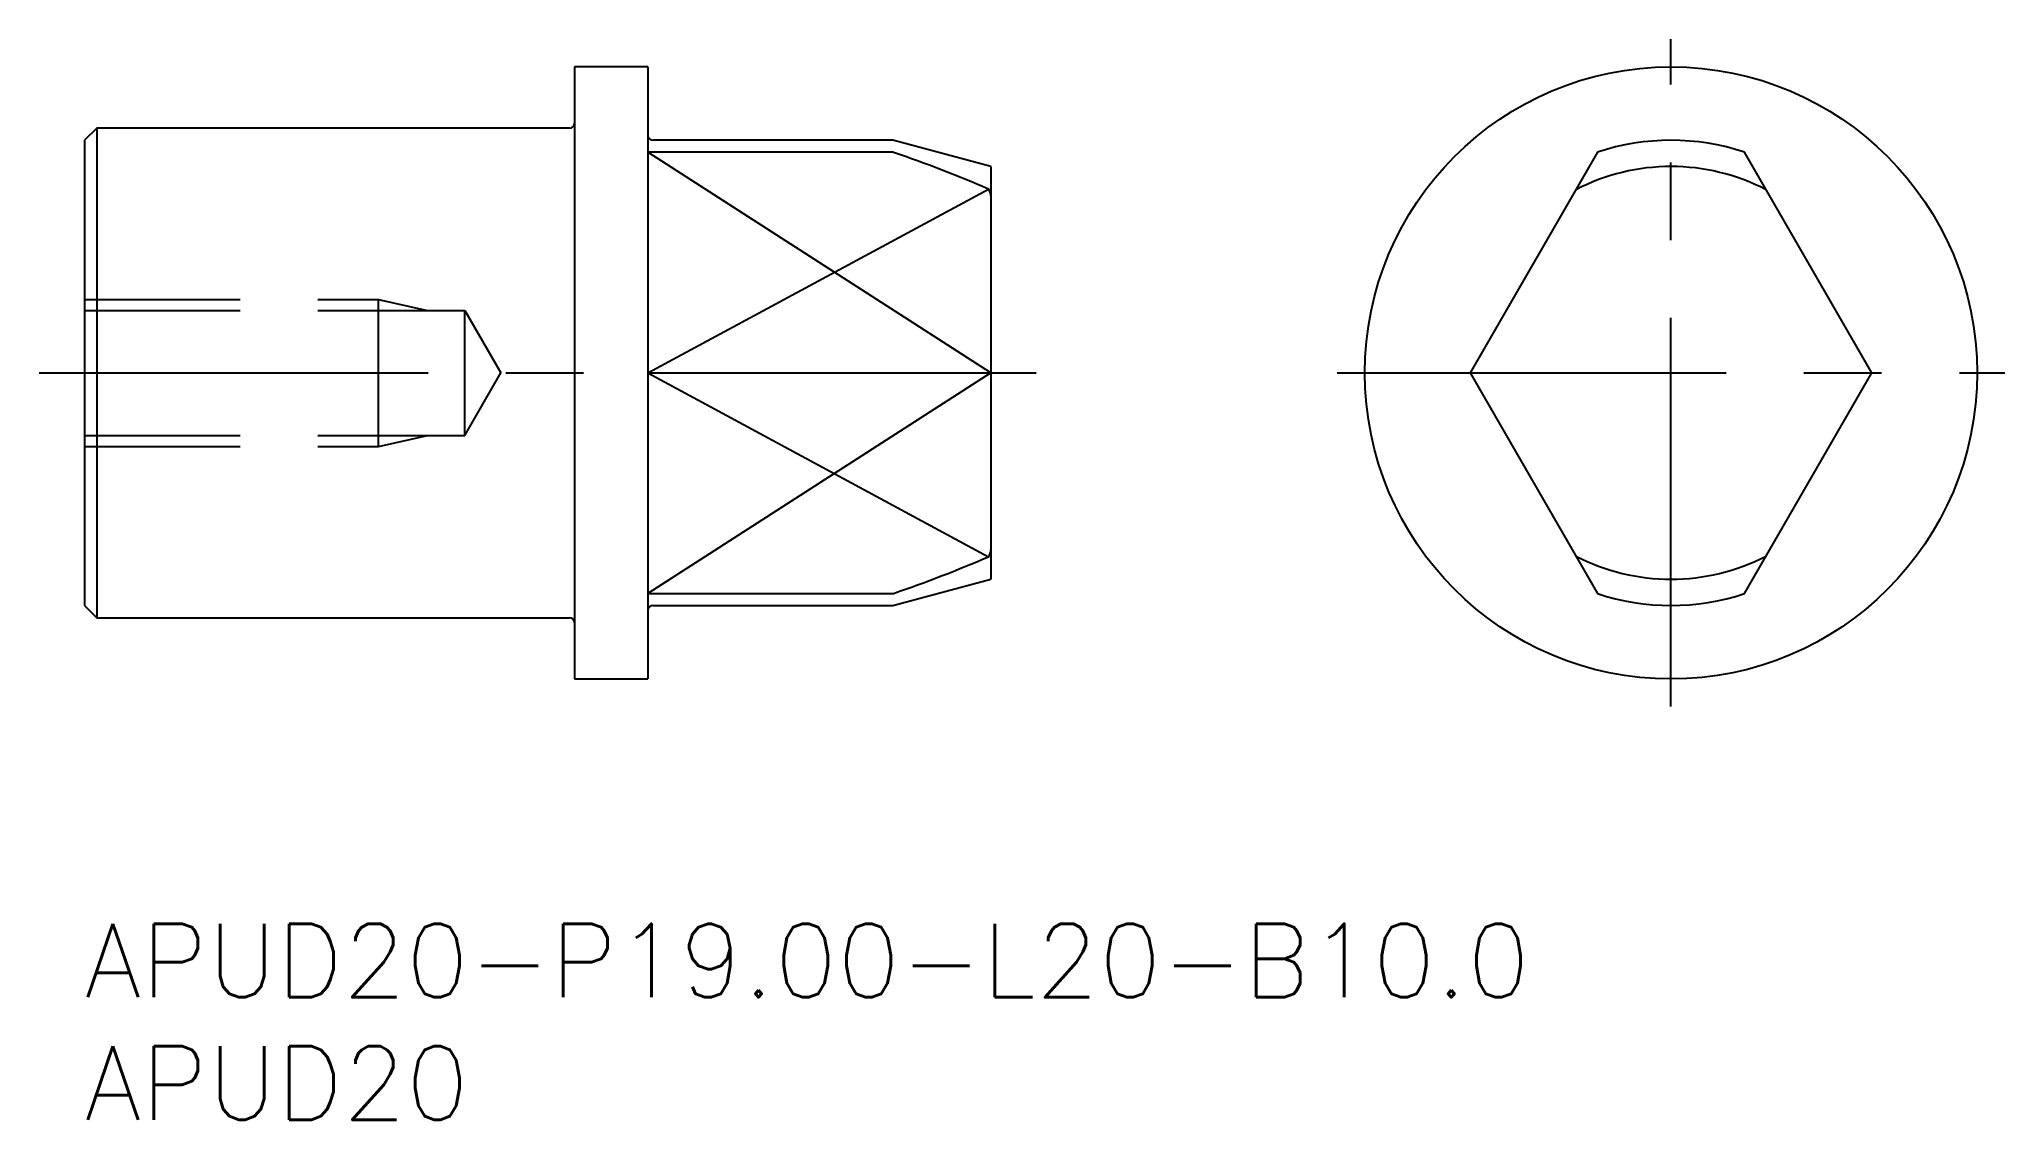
# Model space of a CAD drawing. Extents: x -1.9 to 78.4, y -8 to 36.1.
import ezdxf

# ---------------------------------------------------------------- set-up
doc = ezdxf.new("R2010")
doc.units = 0
doc.header["$LTSCALE"] = 0.5
doc.linetypes.add('CENTER', pattern=[50.8, 31.75, -6.35, 6.35, -6.35])
doc.linetypes.add('DASHED', pattern=[19.05, 12.7, -6.35])
for name, color, linetype in [('MSM_CENTER', 1, 'CENTER'), ('MSM_CONTINUOUS', 7, 'CONTINUOUS'), ('MSM_DASHED', 4, 'DASHED'), ('MSM_NARROW', 5, 'CONTINUOUS'), ('MSM_PART_NUMBER', 7, 'CONTINUOUS')]:
    doc.layers.add(name, color=color, linetype=linetype)
doc.styles.get("Standard").update_dxf_attribs({"font": 'txt.shx', "height": 1.5, "bigfont": 'bigfont.shx'})

# ---------------------------------------------------------------- blocks, each defined once
blk = doc.blocks.new('*U22')
at = {"layer": 'MSM_PART_NUMBER'}
blk.add_text('APUD20-P19.00-L20-B10.0', height=3, dxfattribs=at).set_placement((0, -3))
blk = doc.blocks.new('*U23')
at = {"layer": 'MSM_PART_NUMBER'}
blk.add_text('APUD20', height=3, dxfattribs=at).set_placement((0, -8))

msp = doc.modelspace()

# ---------------------------------------------------------------- linework, layer by layer
at = {"layer": 'MSM_CENTER'}
for p, q in [((64.771, 8.875), (64.771, 36.125)), ((-1.85, 22.5), (38.85, 22.5)), ((51.146, 22.5), (78.396, 22.5))]:
    msp.add_line(p, q, dxfattribs=at)
at = {"layer": 'MSM_CONTINUOUS'}
for p, q in [((20, 35), (20, 10)), ((23, 35), (20, 35)), ((23, 35), (23, 10)), ((0.5, 32.5), (0, 32)), ((0.5, 32.5), (0.5, 12.5)), ((19.8, 32.5), (0.5, 32.5)), ((0, 32), (0, 13)), ((32.974, 31.514), (23, 31.514)), ((33, 32), (23.2, 32)), ((37, 30.928), (33, 32)), ((61.771, 31.514), (56.567, 22.5)), ((72.975, 22.5), (67.771, 31.514)), ((37, 30.928), (37, 14.072)), ((23, 22.5), (37, 22.5)), ((56.567, 22.5), (61.771, 13.486)), ((67.771, 13.486), (72.975, 22.5)), ((33, 13), (37, 14.072)), ((0, 13), (0.5, 12.5)), ((23, 13.486), (32.974, 13.486)), ((23.2, 13), (33, 13)), ((0.5, 12.5), (19.8, 12.5)), ((20, 10), (23, 10))]:
    msp.add_line(p, q, dxfattribs=at)
msp.add_circle((64.771, 22.5), 12.5, dxfattribs=at)
for centre, radius, start, end in [((19.8, 32.7), 0.2, 270, 0), ((23.2, 32.2), 0.2, 180, 270), ((32.908, 30.979), 0.539, 77.45689, 83.04277), ((15.731, -19.039), 53.421, 66.65094, 71.11094), ((64.771, 22.5), 9.5, 71.59152, 108.40848), ((64.771, 22.5), 8.428, 62.54121, 117.45879), ((36.565, 29.734), 0.435, 358.95549, 38.90514), ((36.565, 15.266), 0.435, 321.09486, 1.04451), ((15.731, 64.039), 53.421, 288.88906, 293.34906), ((64.771, 22.5), 8.428, 242.54121, 297.45879), ((23.2, 12.8), 0.2, 90, 180), ((32.908, 14.021), 0.539, 276.95723, 282.54311), ((64.771, 22.5), 9.5, 251.59152, 288.40848), ((19.8, 12.3), 0.2, 0, 90)]:
    msp.add_arc(centre, radius, start, end, dxfattribs=at)
at = {"layer": 'MSM_DASHED'}
for p, q in [((0, 25.5), (12, 25.5)), ((0, 25.05), (15.528, 25.05)), ((12, 25.5), (14, 25.05)), ((12, 19.5), (12, 25.5)), ((15.528, 25.05), (17, 22.5)), ((15.528, 19.95), (15.528, 25.05)), ((15.528, 19.95), (17, 22.5)), ((0, 19.95), (15.528, 19.95)), ((0, 19.5), (12, 19.5)), ((12, 19.5), (14, 19.95))]:
    msp.add_line(p, q, dxfattribs=at)
at = {"layer": 'MSM_NARROW'}
for p, q in [((37, 22.5), (23, 31.514)), ((23, 22.5), (36.904, 30.007)), ((23, 22.5), (36.904, 14.993)), ((37, 22.5), (23, 13.486))]:
    msp.add_line(p, q, dxfattribs=at)

# ---------------------------------------------------------------- block references
at = {"layer": 'MSM_CONTINUOUS'}
for name in ['*U22', '*U23']:
    msp.add_blockref(name, (0, 0), dxfattribs=at)

doc.saveas('drawing.dxf')
